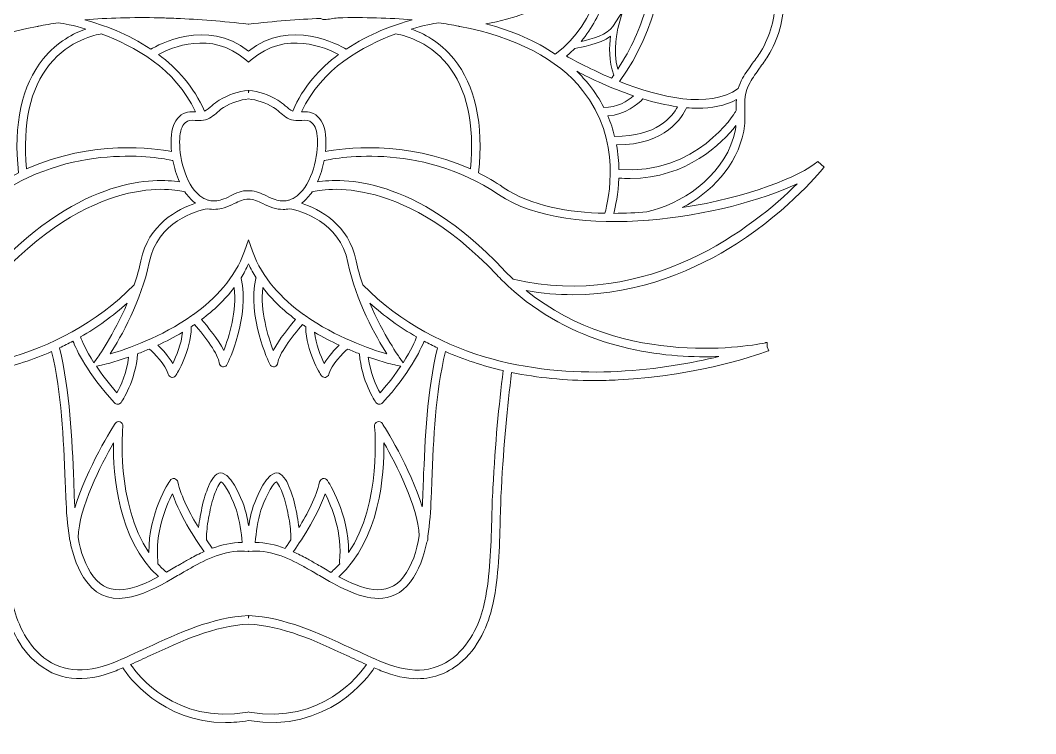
# Model space of a CAD drawing. Extents: x 467 to 2534, y -2987 to -13.
# Drawn here: x 1201 to 2534, y -2987 to -2051 of the extents above; entities that cross this region are included whole.
import ezdxf

# ---------------------------------------------------------------- set-up
doc = ezdxf.new("R2010")
doc.units = 0
doc.header["$MEASUREMENT"] = 0
doc.layers.add('Layer 1', color=7, linetype='Continuous')

# ---------------------------------------------------------------- blocks, each defined once
blk = doc.blocks.new('block 3')
at = {"layer": 'Layer 1', "lineweight": 0}
for points, knots in [([(2529.5, -1453.5), (2526.7, -1452.4), (2523.5, -1453.7), (2522.3, -1456.4), (2522, -1457.1), (2505.1, -1494), (2462.3, -1535.1), (2462, -1524.7), (2462.2, -1514.3), (2463.5, -1503.9), (2465.5, -1486.6), (2472.8, -1450.8), (2489.4, -1439.9), (2448.7, -1466.6), (2405, -1490.3), (2349.3, -1559.4), (2349.2, -1550.7), (2349.5, -1541.9), (2350.6, -1533.1), (2352.6, -1515.8), (2359.8, -1480.1), (2376.5, -1469.1), (2332.2, -1498.2), (2284.4, -1523.6), (2221.4, -1607.9), (2220.1, -1592.3), (2219.8, -1576.7), (2221.7, -1561), (2223.7, -1543.7), (2231, -1507.9), (2247.6, -1497), (2201.2, -1527.5), (2150.9, -1553.9), (2083.4, -1648.4), (2078.2, -1655.7), (2073.4, -1663.4), (2069.4, -1671.4), (2068.7, -1658.6), (2068.7, -1645.7), (2070.2, -1632.8), (2072.2, -1615.5), (2079.5, -1579.7), (2096.1, -1568.8), (2067.5, -1587.6), (2037.4, -1604.9), (2002.6, -1637.6), (2001.2, -1616.4), (1985.5, -1599.7), (1974.8, -1588.4), (1960.1, -1572.7), (1944.5, -1557.5), (1928.5, -1543.2), (1922.8, -1538.1), (1917, -1533.2), (1911.4, -1528.4), (1909.9, -1527.2), (1908.6, -1526), (1907.2, -1524.8), (1924.3, -1508.4), (1986.8, -1437.6), (2002.4, -1266.1), (2020.1, -1071.6), (1834.5, -783.2), (1826.6, -771), (1826.6, -771), (1826.2, -771.3), (1826.2, -771.3), (1826.1, -770.9), (1826, -770.5), (1825.8, -770), (1801.9, -674.9), (1777.2, -576.4), (1776.9, -476.3), (1776.9, -476.3), (1776.9, -467.7), (1776.9, -467.7), (1776.5, -328.9), (1776, -171.7), (1864, -53.8), (1864, -53.8), (1894.7, -12.8), (1894.7, -12.8), (1894.7, -12.8), (1855.9, -46.2), (1855.9, -46.2), (1855.3, -46.8), (1791.5, -102.3), (1728.7, -198.5), (1670.7, -287.4), (1601.5, -430.1), (1601.6, -606), (1601.6, -606), (1602.5, -629.4), (1602.5, -629.4), (1534.5, -529.7), (1505.8, -471.1), (1505.5, -470.5), (1505.5, -470.5), (1500.4, -460.2), (1500.4, -460.2), (1500.4, -460.2), (1495.4, -470.5), (1495.4, -470.5), (1495.1, -471.1), (1466.4, -529.7), (1398.4, -629.4), (1398.4, -629.4), (1399.4, -605.8), (1399.4, -605.8), (1399.4, -430.1), (1330.2, -287.4), (1272.2, -198.5), (1209.4, -102.3), (1145.6, -46.8), (1145, -46.2), (1145, -46.2), (1106.2, -12.8), (1106.2, -12.8), (1106.2, -12.8), (1136.9, -53.8), (1136.9, -53.8), (1224.9, -171.7), (1224.4, -328.9), (1224, -467.6), (1224, -467.6), (1224, -476.3), (1224, -476.3), (1223.7, -576.4), (1199, -674.9), (1175.1, -770), (1174.9, -770.5), (1174.8, -770.9), (1174.7, -771.3), (1174.7, -771.3), (1174.3, -771), (1174.3, -771), (1166.4, -783.2), (980.8, -1071.6), (998.5, -1266.1), (1014.1, -1437.6), (1076.6, -1508.4), (1093.7, -1524.8), (1092.3, -1526), (1091, -1527.2), (1089.6, -1528.4), (1083.9, -1533.2), (1078.1, -1538.1), (1072.4, -1543.2), (1056.3, -1557.5), (1040.7, -1572.7), (1026.1, -1588.4), (1015.4, -1599.7), (999.7, -1616.4), (998.3, -1637.6), (963.5, -1604.9), (933.4, -1587.6), (904.8, -1568.8), (921.4, -1579.7), (928.7, -1615.5), (930.7, -1632.8), (932.2, -1645.7), (932.2, -1658.6), (931.5, -1671.4), (927.5, -1663.4), (922.7, -1655.7), (917.5, -1648.4), (850, -1553.9), (799.7, -1527.5), (753.3, -1497), (769.9, -1507.9), (777.2, -1543.7), (779.2, -1561), (781.1, -1576.7), (780.8, -1592.3), (779.5, -1607.9), (716.5, -1523.6), (668.7, -1498.2), (624.4, -1469.1), (641.1, -1480.1), (648.3, -1515.8), (650.3, -1533.1), (651.4, -1541.9), (651.7, -1550.7), (651.6, -1559.4), (595.9, -1490.3), (552.2, -1466.6), (511.5, -1439.9), (528.1, -1450.8), (535.4, -1486.6), (537.4, -1503.9), (538.7, -1514.3), (538.9, -1524.7), (538.6, -1535.1), (495.8, -1493.9), (478.9, -1457.1), (478.6, -1456.4), (477.4, -1453.7), (474.2, -1452.4), (471.4, -1453.5), (468.6, -1454.6), (467.2, -1457.7), (468.2, -1460.5), (468.5, -1461.5), (487.8, -1515.5), (535.3, -1573.6), (539.2, -1578.3), (543.3, -1583.1), (547.5, -1587.9), (572.1, -1615.4), (603, -1642.9), (641.4, -1665.3), (645.9, -1667.9), (650.5, -1670.5), (655.3, -1673), (666.7, -1679.1), (678.9, -1684.6), (691.6, -1689.6), (696, -1691.3), (700.5, -1693), (705.1, -1694.6), (712.2, -1697.1), (719.5, -1699.4), (727.1, -1701.4), (742.3, -1705.7), (756.8, -1709.9), (770.7, -1714.1), (775.6, -1715.5), (780.5, -1717), (785.2, -1718.4), (791.6, -1720.4), (797.7, -1722.4), (803.8, -1724.3), (808.4, -1725.8), (812.8, -1727.2), (817.3, -1728.7), (824.7, -1731.2), (831.9, -1733.7), (838.9, -1736.1), (824.2, -1753.7), (812.6, -1777.1), (804.6, -1805.9), (796.2, -1836.1), (793.3, -1869.5), (796.2, -1905), (796.9, -1913.4), (798.4, -1921.5), (799.9, -1929.5), (801.8, -1940), (803.7, -1950), (803.7, -1960.2), (803.6, -1970.6), (802.2, -1981.3), (800.9, -1991.7), (799.5, -2001.9), (798.2, -2012.5), (798, -2023.2), (797.7, -2049.1), (805, -2075.5), (818.7, -2097.6), (822.2, -2103.1), (826, -2108.4), (829.7, -2113.5), (834.2, -2119.8), (838.5, -2125.7), (842.2, -2132), (849.6, -2144.9), (849.3, -2156.3), (849, -2169.5), (848.8, -2177.9), (848.6, -2186.6), (850.5, -2196.2), (859.1, -2241.9), (894, -2276.7), (931.3, -2296.4), (845.3, -2283), (775.7, -2255.4), (753.1, -2235.7), (753.1, -2235.7), (745, -2243.3), (745, -2243.3), (746.8, -2245.5), (788.3, -2297.7), (860, -2343.7), (911.2, -2376.6), (985.7, -2410.6), (1074.8, -2410.6), (1094.5, -2410.5), (1114.9, -2408.9), (1135.9, -2405.2), (1004, -2511.8), (828.9, -2475.3), (821.2, -2473.6), (821.2, -2473.6), (821.1, -2473.7), (821.1, -2473.7), (821.1, -2473.7), (819.9, -2473.4), (819.9, -2473.4), (819.9, -2473.4), (819.9, -2479.3), (819.9, -2479.3), (819.9, -2479.3), (817.5, -2484.1), (817.5, -2484.1), (817.5, -2484.1), (818, -2484.3), (818, -2484.3), (818, -2484.3), (818, -2484.3), (818, -2484.3), (821.5, -2485.6), (905.4, -2517), (1015.2, -2522.5), (1025.9, -2523), (1036.5, -2523.3), (1046.9, -2523.3), (1084.9, -2523.3), (1121, -2519.7), (1155.1, -2512.7), (1161, -2557.9), (1165.3, -2606.5), (1168.6, -2665), (1169.3, -2678.9), (1169.7, -2693.3), (1170.1, -2707.3), (1171.1, -2743), (1172.1, -2780), (1179.3, -2814.8), (1183.9, -2837.2), (1194.7, -2868.7), (1219.7, -2891.3), (1248.2, -2917.1), (1284.2, -2921.4), (1326.8, -2904), (1329.6, -2902.8), (1332.5, -2901.6), (1335.4, -2900.4), (1342, -2910.4), (1386, -2972.1), (1470.4, -2972.1), (1479.9, -2972.1), (1489.9, -2971.3), (1500.4, -2969.6), (1604.4, -2986.7), (1658.2, -2911.5), (1665.5, -2900.4), (1668.4, -2901.6), (1671.3, -2902.8), (1674.1, -2904), (1691.2, -2911), (1707.3, -2914.5), (1722.2, -2914.5), (1744.4, -2914.5), (1764.2, -2906.7), (1781.2, -2891.3), (1806.2, -2868.7), (1817, -2837.2), (1821.6, -2814.8), (1828.8, -2780), (1829.8, -2743), (1830.8, -2707.3), (1831.2, -2693.3), (1831.6, -2678.9), (1832.3, -2665), (1835.6, -2606.5), (1839.9, -2557.9), (1845.8, -2512.7), (1879.9, -2519.7), (1916, -2523.3), (1954, -2523.3), (1964.4, -2523.3), (1975, -2523), (1985.7, -2522.5), (2095.5, -2517), (2179.4, -2485.6), (2182.9, -2484.3), (2182.9, -2484.3), (2182.9, -2484.3), (2182.9, -2484.3), (2182.9, -2484.3), (2183.4, -2484.1), (2183.4, -2484.1), (2183.4, -2484.1), (2181, -2479), (2181, -2479), (2181, -2479), (2181, -2473.4), (2181, -2473.4), (2181, -2473.4), (2179.6, -2473.5), (2179.6, -2473.5), (2179.6, -2473.5), (2179.1, -2473.7), (2179.1, -2473.7), (2165, -2476.7), (1994.2, -2509.7), (1865, -2405.2), (1886, -2408.9), (1906.4, -2410.6), (1926.1, -2410.6), (2015.1, -2410.6), (2089.7, -2376.6), (2140.9, -2343.7), (2212.6, -2297.7), (2254.1, -2245.5), (2255.9, -2243.3), (2255.9, -2243.3), (2247.8, -2235.7), (2247.8, -2235.7), (2225.2, -2255.4), (2155.6, -2283), (2069.6, -2296.4), (2106.9, -2276.7), (2141.8, -2241.9), (2150.4, -2196.2), (2152.3, -2186.6), (2152.1, -2177.9), (2151.9, -2169.5), (2151.6, -2156.3), (2151.3, -2144.9), (2158.7, -2132), (2162.4, -2125.7), (2166.7, -2119.8), (2171.2, -2113.5), (2174.9, -2108.4), (2178.7, -2103.1), (2182.2, -2097.6), (2195.9, -2075.5), (2203.2, -2049.1), (2202.9, -2023.2), (2202.7, -2012.5), (2201.4, -2001.9), (2200, -1991.7), (2198.7, -1981.3), (2197.3, -1970.6), (2197.2, -1960.2), (2197.2, -1950), (2199.1, -1940), (2201, -1929.5), (2202.5, -1921.5), (2204, -1913.4), (2204.7, -1905), (2207.6, -1869.5), (2204.7, -1836.1), (2196.3, -1805.9), (2188.3, -1777.1), (2176.7, -1753.7), (2162, -1736.1), (2194.6, -1724.7), (2231.5, -1713.2), (2273.9, -1701.4), (2465.8, -1648.1), (2532.1, -1462.4), (2532.7, -1460.5), (2533.7, -1457.7), (2532.3, -1454.6), (2529.5, -1453.5)], [0, 0, 0, 0, 1, 1, 1, 2, 2, 2, 3, 3, 3, 4, 4, 4, 5, 5, 5, 6, 6, 6, 7, 7, 7, 8, 8, 8, 9, 9, 9, 10, 10, 10, 11, 11, 11, 12, 12, 12, 13, 13, 13, 14, 14, 14, 15, 15, 15, 16, 16, 16, 17, 17, 17, 18, 18, 18, 19, 19, 19, 20, 20, 20, 21, 21, 21, 22, 22, 22, 23, 23, 23, 24, 24, 24, 25, 25, 25, 26, 26, 26, 27, 27, 27, 28, 28, 28, 29, 29, 29, 30, 30, 30, 31, 31, 31, 32, 32, 32, 33, 33, 33, 34, 34, 34, 35, 35, 35, 36, 36, 36, 37, 37, 37, 38, 38, 38, 39, 39, 39, 40, 40, 40, 41, 41, 41, 42, 42, 42, 43, 43, 43, 44, 44, 44, 45, 45, 45, 46, 46, 46, 47, 47, 47, 48, 48, 48, 49, 49, 49, 50, 50, 50, 51, 51, 51, 52, 52, 52, 53, 53, 53, 54, 54, 54, 55, 55, 55, 56, 56, 56, 57, 57, 57, 58, 58, 58, 59, 59, 59, 60, 60, 60, 61, 61, 61, 62, 62, 62, 63, 63, 63, 64, 64, 64, 65, 65, 65, 66, 66, 66, 67, 67, 67, 68, 68, 68, 69, 69, 69, 70, 70, 70, 71, 71, 71, 72, 72, 72, 73, 73, 73, 74, 74, 74, 75, 75, 75, 76, 76, 76, 77, 77, 77, 78, 78, 78, 79, 79, 79, 80, 80, 80, 81, 81, 81, 82, 82, 82, 83, 83, 83, 84, 84, 84, 85, 85, 85, 86, 86, 86, 87, 87, 87, 88, 88, 88, 89, 89, 89, 90, 90, 90, 91, 91, 91, 92, 92, 92, 93, 93, 93, 94, 94, 94, 95, 95, 95, 96, 96, 96, 97, 97, 97, 98, 98, 98, 99, 99, 99, 100, 100, 100, 101, 101, 101, 102, 102, 102, 103, 103, 103, 104, 104, 104, 105, 105, 105, 106, 106, 106, 107, 107, 107, 108, 108, 108, 109, 109, 109, 110, 110, 110, 111, 111, 111, 112, 112, 112, 113, 113, 113, 114, 114, 114, 115, 115, 115, 116, 116, 116, 117, 117, 117, 118, 118, 118, 119, 119, 119, 120, 120, 120, 121, 121, 121, 122, 122, 122, 123, 123, 123, 124, 124, 124, 125, 125, 125, 126, 126, 126, 127, 127, 127, 128, 128, 128, 129, 129, 129, 130, 130, 130, 131, 131, 131, 132, 132, 132, 133, 133, 133, 134, 134, 134, 135, 135, 135, 136, 136, 136, 137, 137, 137, 138, 138, 138, 139, 139, 139, 140, 140, 140, 141, 141, 141, 142, 142, 142, 143, 143, 143, 144, 144, 144, 145, 145, 145, 146, 146, 146, 147, 147, 147, 148, 148, 148, 149, 149, 149, 150, 150, 150, 151, 151, 151, 152, 152, 152, 152]), ([(2185.6, -1809), (2193.6, -1837.9), (2196.3, -1869.9), (2193.6, -1904.1), (2192.9, -1911.9), (2191.5, -1919.8), (2190, -1927.4), (2188.1, -1938), (2186, -1949), (2186, -1960.2), (2186.1, -1971.4), (2187.5, -1982.4), (2188.9, -1993.1), (2190.2, -2003), (2191.6, -2013.3), (2191.7, -2023.3), (2192, -2047.1), (2185.2, -2071.4), (2172.7, -2091.7), (2169.4, -2096.9), (2165.7, -2102), (2162.1, -2107), (2157.6, -2113.2), (2153, -2119.6), (2149, -2126.5), (2146.4, -2131.1), (2144.5, -2135.6), (2143.3, -2140), (2104.9, -2167.6), (2039.6, -2151.5), (1987.6, -2130.8), (2088.2, -1988.8), (2031.9, -1831.7), (2018.7, -1799.6), (2053.1, -1779.6), (2095.3, -1760), (2150.6, -1740.1), (2165.7, -1756.8), (2177.4, -1779.9), (2185.6, -1809)], [0, 0, 0, 0, 1, 1, 1, 2, 2, 2, 3, 3, 3, 4, 4, 4, 5, 5, 5, 6, 6, 6, 7, 7, 7, 8, 8, 8, 9, 9, 9, 10, 10, 10, 11, 11, 11, 12, 12, 12, 13, 13, 13, 13]), ([(1903.1, -2095), (1903.1, -2095), (1903.1, -2095), (1903.1, -2095), (1878, -2078), (1847.6, -2064.7), (1811.8, -2055.1), (1811.8, -2055), (1811.8, -2055), (1811.8, -2055), (1889.7, -2042.6), (1929.4, -2002.8), (1949.3, -1969.4), (1958.1, -1954.7), (1963.8, -1940.2), (1967.6, -1927.5), (1970.9, -1983), (1960.7, -2051.7), (1903.1, -2095)], [0, 0, 0, 0, 1, 1, 1, 2, 2, 2, 3, 3, 3, 4, 4, 4, 5, 5, 5, 6, 6, 6, 6]), ([(1985.2, -2114.6), (1977.9, -2090.1), (1985.2, -2061.8), (1985.2, -2061.5), (1985.2, -2061.5), (1991.2, -2038.8), (1991.2, -2038.8), (1991.2, -2038.8), (1978.5, -2058.5), (1978.5, -2058.5), (1971.7, -2069), (1951.6, -2075.3), (1936.9, -2078.4), (1951.6, -2060.9), (1961.6, -2041.4), (1968.2, -2021.1), (1975.1, -2015.9), (1991.9, -2002.4), (2001, -1988.3), (2003.3, -2000.8), (2008.9, -2019.1), (2022.6, -2033.6), (2014.7, -2060.4), (2002.8, -2087.7), (1985.2, -2114.6)], [0, 0, 0, 0, 1, 1, 1, 2, 2, 2, 3, 3, 3, 4, 4, 4, 5, 5, 5, 6, 6, 6, 7, 7, 7, 8, 8, 8, 8]), ([(1599.2, -2049.7), (1599.4, -2049.7), (1599.7, -2049.7), (1599.9, -2049.7), (1605.9, -2049), (1611.7, -2048.2), (1617.5, -2047.3), (1617.5, -2047.3), (1617.7, -2047.3), (1617.7, -2047.3), (1617.7, -2047.3), (1617.7, -2047.3), (1617.7, -2047.3), (1652.8, -2046.5), (1685.4, -2047.4), (1715.4, -2050), (1691.3, -2056.6), (1658.9, -2068.3), (1628.6, -2088.4), (1619.6, -2083), (1555.4, -2047.2), (1500.4, -2090.9), (1445.5, -2047.2), (1381.3, -2083), (1372.3, -2088.4), (1342, -2068.3), (1309.6, -2056.6), (1285.5, -2050), (1315.6, -2047.4), (1348.2, -2046.5), (1383.3, -2047.3), (1383.3, -2047.3), (1383.4, -2047.3), (1383.4, -2047.3), (1386.4, -2047.4), (1389.4, -2047.5), (1392.4, -2047.6), (1396.8, -2047.8), (1401.2, -2047.9), (1405.6, -2048.1), (1435.3, -2049.4), (1466.8, -2051.8), (1499.9, -2055.5), (1499.9, -2055.5), (1500.4, -2055.5), (1500.4, -2055.5), (1500.4, -2055.5), (1501, -2055.5), (1501, -2055.5), (1534.1, -2051.8), (1565.6, -2049.4), (1595.3, -2048.1), (1596.3, -2049.1), (1597.7, -2049.7), (1599.2, -2049.7)], [0, 0, 0, 0, 1, 1, 1, 2, 2, 2, 3, 3, 3, 4, 4, 4, 5, 5, 5, 6, 6, 6, 7, 7, 7, 8, 8, 8, 9, 9, 9, 10, 10, 10, 11, 11, 11, 12, 12, 12, 13, 13, 13, 14, 14, 14, 15, 15, 15, 16, 16, 16, 17, 17, 17, 18, 18, 18, 18]), ([(1032.7, -2303.8), (1027.9, -2286.6), (1009.8, -2207.6), (1061.9, -2142.5), (1095.1, -2101), (1149.1, -2073), (1223.1, -2058.5), (1223.5, -2058.5), (1223.9, -2058.6), (1224.3, -2058.6), (1224.3, -2058.6), (1224.3, -2058.3), (1224.3, -2058.3), (1232.9, -2056.6), (1241.9, -2055.1), (1251.1, -2053.8), (1251.1, -2053.8), (1251.1, -2053.9), (1251.1, -2053.9), (1257.4, -2054.9), (1270.5, -2057.2), (1287.1, -2062), (1271.4, -2067.4), (1249.4, -2078.5), (1230.9, -2101.3), (1202.6, -2136.1), (1191.7, -2186.4), (1198.5, -2250.7), (1187.7, -2256.2), (1176.8, -2262.5), (1166.1, -2269.8), (1129.6, -2294.5), (1079.6, -2302.8), (1032.7, -2303.8)], [0, 0, 0, 0, 1, 1, 1, 2, 2, 2, 3, 3, 3, 4, 4, 4, 5, 5, 5, 6, 6, 6, 7, 7, 7, 8, 8, 8, 9, 9, 9, 10, 10, 10, 11, 11, 11, 11]), ([(1558.4, -2169.8), (1555.1, -2168.3), (1551.9, -2165.5), (1548.5, -2162.6), (1545.5, -2160), (1542.4, -2157.3), (1538.9, -2155.3), (1526.5, -2148.2), (1513.7, -2143.9), (1500.9, -2142.5), (1500.9, -2142.5), (1500.6, -2145.6), (1500.6, -2145.6), (1500.6, -2145.6), (1500.3, -2142.4), (1500.3, -2142.4), (1500.3, -2142.4), (1500.2, -2144.3), (1500.2, -2144.3), (1500.2, -2144.3), (1500, -2142.5), (1500, -2142.5), (1487.2, -2143.9), (1474.4, -2148.2), (1462, -2155.3), (1458.5, -2157.3), (1455.4, -2160), (1452.4, -2162.6), (1449, -2165.5), (1445.8, -2168.3), (1442.5, -2169.8), (1428.8, -2137.8), (1406.7, -2113.6), (1382.3, -2095.5), (1398.7, -2086.5), (1451.5, -2063.1), (1496.8, -2102.4), (1496.8, -2102.4), (1500.4, -2105.6), (1500.4, -2105.6), (1500.4, -2105.6), (1504.1, -2102.4), (1504.1, -2102.4), (1549.4, -2063.1), (1602.2, -2086.6), (1618.6, -2095.5), (1594.2, -2113.6), (1572.1, -2137.8), (1558.4, -2169.8)], [0, 0, 0, 0, 1, 1, 1, 2, 2, 2, 3, 3, 3, 4, 4, 4, 5, 5, 5, 6, 6, 6, 7, 7, 7, 8, 8, 8, 9, 9, 9, 10, 10, 10, 11, 11, 11, 12, 12, 12, 13, 13, 13, 14, 14, 14, 15, 15, 15, 16, 16, 16, 16]), ([(1770, -2101.3), (1751.5, -2078.5), (1729.5, -2067.4), (1713.8, -2062), (1730.4, -2057.2), (1743.5, -2054.9), (1749.8, -2053.9), (1749.8, -2053.9), (1749.8, -2053.8), (1749.8, -2053.8), (1759, -2055.1), (1768, -2056.6), (1776.6, -2058.3), (1776.6, -2058.3), (1776.6, -2058.6), (1776.6, -2058.6), (1777, -2058.6), (1777.4, -2058.5), (1777.8, -2058.5), (1777.8, -2058.5), (1777.8, -2058.5), (1777.8, -2058.5), (1851.8, -2073), (1905.7, -2101), (1939, -2142.5), (1991.1, -2207.6), (1973, -2286.6), (1968.2, -2303.8), (1921.3, -2302.8), (1871.3, -2294.5), (1834.8, -2269.8), (1824.1, -2262.5), (1813.2, -2256.2), (1802.4, -2250.7), (1809.2, -2186.4), (1798.3, -2136.1), (1770, -2101.3)], [0, 0, 0, 0, 1, 1, 1, 2, 2, 2, 3, 3, 3, 4, 4, 4, 5, 5, 5, 6, 6, 6, 7, 7, 7, 8, 8, 8, 9, 9, 9, 10, 10, 10, 11, 11, 11, 12, 12, 12, 12]), ([(1399.5, -2222.8), (1378.7, -2218.8), (1295.4, -2206.5), (1209.2, -2245.6), (1203.6, -2186.4), (1213.7, -2140.3), (1239.4, -2108.6), (1265.4, -2076.4), (1299.9, -2069.6), (1307.2, -2068.5), (1350.1, -2083.9), (1404.6, -2113.9), (1430.7, -2170.7), (1430.7, -2170.7), (1430.7, -2170.7), (1430.7, -2170.7), (1424.5, -2170.3), (1416.9, -2169.9), (1409.4, -2177.1), (1403, -2183.3), (1399.6, -2192.6), (1398.9, -2205.5), (1398.6, -2210.5), (1398.8, -2216.5), (1399.5, -2222.8)], [0, 0, 0, 0, 1, 1, 1, 2, 2, 2, 3, 3, 3, 4, 4, 4, 5, 5, 5, 6, 6, 6, 7, 7, 7, 8, 8, 8, 8]), ([(1602, -2205.5), (1601.3, -2192.6), (1597.8, -2183.3), (1591.5, -2177.1), (1584, -2169.9), (1576.4, -2170.3), (1570.2, -2170.7), (1570.2, -2170.7), (1570.2, -2170.7), (1570.2, -2170.7), (1596.3, -2113.9), (1650.8, -2083.9), (1693.7, -2068.5), (1701, -2069.6), (1735.5, -2076.4), (1761.5, -2108.6), (1787.2, -2140.3), (1797.3, -2186.3), (1791.7, -2245.6), (1705.5, -2206.5), (1622.2, -2218.8), (1601.4, -2222.8), (1602.1, -2216.5), (1602.3, -2210.5), (1602, -2205.5)], [0, 0, 0, 0, 1, 1, 1, 2, 2, 2, 3, 3, 3, 4, 4, 4, 5, 5, 5, 6, 6, 6, 7, 7, 7, 8, 8, 8, 8]), ([(1917.9, -2097.5), (1921.7, -2094.2), (1925.3, -2090.9), (1928.7, -2087.4), (1937.3, -2086.2), (1961, -2081.9), (1975.7, -2071.5), (1974, -2084.1), (1972.9, -2104.4), (1979.9, -2122.4), (1979, -2123.7), (1978, -2125.1), (1977, -2126.5), (1951, -2115.5), (1929.4, -2104), (1917.9, -2097.5)], [0, 0, 0, 0, 1, 1, 1, 2, 2, 2, 3, 3, 3, 4, 4, 4, 5, 5, 5, 5]), ([(1966.7, -2164.8), (1961.7, -2155), (1955.4, -2145.2), (1947.8, -2135.6), (1942.7, -2129.3), (1937.2, -2123.2), (1931.2, -2117.5), (1950.1, -2127.3), (1976.8, -2139.9), (2005.9, -2149.7), (1998.1, -2156.4), (1984, -2165.6), (1966.7, -2164.8)], [0, 0, 0, 0, 1, 1, 1, 2, 2, 2, 3, 3, 3, 4, 4, 4, 4]), ([(1564.4, -2280.8), (1561, -2283.5), (1557.5, -2285.4), (1553.8, -2286.4), (1553.2, -2286.6), (1552.6, -2286.8), (1551.9, -2286.9), (1546.9, -2288), (1541.5, -2287.7), (1535.6, -2285.9), (1531.9, -2284.8), (1528.2, -2283), (1524.2, -2281), (1517.3, -2277.7), (1510.2, -2274.2), (1502.1, -2274.2), (1501.6, -2274.2), (1501, -2274.2), (1500.4, -2274.2), (1491.6, -2273.7), (1484, -2277.4), (1476.7, -2281), (1472.7, -2283), (1469, -2284.8), (1465.3, -2285.9), (1459.4, -2287.7), (1454, -2288), (1449, -2286.9), (1448.3, -2286.8), (1447.7, -2286.6), (1447.1, -2286.4), (1443.4, -2285.4), (1439.9, -2283.5), (1436.5, -2280.8), (1416.5, -2265), (1408.9, -2226.9), (1410.1, -2206.1), (1410.6, -2196.1), (1412.9, -2189.3), (1417.2, -2185.2), (1421.3, -2181.2), (1424.7, -2181.5), (1430.3, -2181.9), (1433.6, -2182.1), (1437.3, -2182.4), (1441.4, -2181.7), (1448.9, -2180.5), (1454.6, -2175.5), (1459.7, -2171), (1462.4, -2168.7), (1465, -2166.4), (1467.5, -2165), (1478.3, -2158.8), (1489.4, -2155), (1500.4, -2153.7), (1511.5, -2155), (1522.6, -2158.8), (1533.4, -2165), (1535.9, -2166.4), (1538.5, -2168.7), (1541.2, -2171), (1546.3, -2175.4), (1552, -2180.5), (1559.5, -2181.7), (1563.6, -2182.4), (1567.3, -2182.1), (1570.6, -2181.9), (1576.2, -2181.5), (1579.6, -2181.2), (1583.7, -2185.1), (1588, -2189.3), (1590.3, -2196.1), (1590.8, -2206.1), (1592, -2226.9), (1584.4, -2265), (1564.4, -2280.8)], [0, 0, 0, 0, 1, 1, 1, 2, 2, 2, 3, 3, 3, 4, 4, 4, 5, 5, 5, 6, 6, 6, 7, 7, 7, 8, 8, 8, 9, 9, 9, 10, 10, 10, 11, 11, 11, 12, 12, 12, 13, 13, 13, 14, 14, 14, 15, 15, 15, 16, 16, 16, 17, 17, 17, 18, 18, 18, 19, 19, 19, 20, 20, 20, 21, 21, 21, 22, 22, 22, 23, 23, 23, 24, 24, 24, 25, 25, 25, 25]), ([(1981, -2202.9), (1978.8, -2194), (1975.9, -2185), (1972, -2176), (1994.8, -2174.7), (2011.6, -2160.3), (2018.2, -2153.7), (2033.1, -2158.2), (2048.4, -2161.9), (2063.4, -2164), (2057, -2176.3), (2036.6, -2203.6), (1981, -2202.9)], [0, 0, 0, 0, 1, 1, 1, 2, 2, 2, 3, 3, 3, 4, 4, 4, 4]), ([(2140.7, -2169.1), (2140.7, -2169.1), (2140.1, -2169.9), (2140.1, -2169.9), (2140.1, -2169.9), (2139.6, -2170.6), (2139.6, -2170.6), (2139.1, -2171.5), (2088.5, -2254.9), (1986.6, -2246.3), (1986.4, -2236.2), (1985.5, -2225.4), (1983.4, -2214.1), (2048.6, -2214), (2069.8, -2177.6), (2075.2, -2165.3), (2080.1, -2165.7), (2084.9, -2165.9), (2089.7, -2165.9), (2108.3, -2165.9), (2125.8, -2162.6), (2140.8, -2154.7), (2140.5, -2159.6), (2140.6, -2164.4), (2140.7, -2169.1)], [0, 0, 0, 0, 1, 1, 1, 2, 2, 2, 3, 3, 3, 4, 4, 4, 5, 5, 5, 6, 6, 6, 7, 7, 7, 8, 8, 8, 8]), ([(2031.6, -2299.6), (2031.6, -2299.6), (2023.4, -2301.9), (2023.4, -2301.9), (2009.7, -2303.1), (1995, -2303.8), (1979.8, -2303.9), (1982.2, -2295), (1985.8, -2278.4), (1986.5, -2257.5), (1991.6, -2257.9), (1996.5, -2258.1), (2001.3, -2258.1), (2075.9, -2258.1), (2122, -2211.7), (2140.2, -2188.8), (2140, -2190.6), (2139.8, -2192.4), (2139.5, -2194.2), (2129, -2249.4), (2076.2, -2287.5), (2031.6, -2299.6)], [0, 0, 0, 0, 1, 1, 1, 2, 2, 2, 3, 3, 3, 4, 4, 4, 5, 5, 5, 6, 6, 6, 7, 7, 7, 7]), ([(866.3, -2334.5), (828.9, -2310.5), (799.4, -2284.3), (780.1, -2265.1), (825.8, -2286.7), (900, -2306.5), (974.7, -2312.8), (974.7, -2312.8), (975.6, -2313), (975.6, -2313), (975.6, -2313), (975.6, -2312.8), (975.6, -2312.8), (1049.8, -2318.9), (1124.5, -2311.5), (1172.4, -2279), (1277.1, -2207.9), (1393.1, -2232.7), (1401.3, -2234.6), (1403.1, -2244), (1405.9, -2253.7), (1409.9, -2262.7), (1409.9, -2262.7), (1409.9, -2262.7), (1409.9, -2262.7), (1378.5, -2257.4), (1282.3, -2254.3), (1166.5, -2376.9), (1161.8, -2381.9), (1157.4, -2386.2), (1153.1, -2390.2), (1032.3, -2418.5), (930.5, -2375.6), (866.3, -2334.5)], [0, 0, 0, 0, 1, 1, 1, 2, 2, 2, 3, 3, 3, 4, 4, 4, 5, 5, 5, 6, 6, 6, 7, 7, 7, 8, 8, 8, 9, 9, 9, 10, 10, 10, 11, 11, 11, 11]), ([(1847.8, -2390.2), (1843.5, -2386.2), (1839.1, -2381.9), (1834.4, -2376.9), (1718.6, -2254.3), (1622.5, -2257.4), (1591, -2262.7), (1595, -2253.7), (1597.8, -2244), (1599.7, -2234.6), (1599.7, -2234.6), (1599.7, -2234.6), (1599.7, -2234.6), (1608, -2232.7), (1723.8, -2208), (1828.5, -2279), (1876.4, -2311.5), (1951.1, -2318.9), (2025.3, -2312.8), (2025.3, -2312.8), (2025.3, -2313), (2025.3, -2313), (2025.3, -2313), (2026.2, -2312.8), (2026.2, -2312.8), (2100.8, -2306.5), (2174.8, -2286.7), (2220.5, -2265.2), (2164.8, -2320.4), (2025.9, -2431.9), (1847.8, -2390.2)], [0, 0, 0, 0, 1, 1, 1, 2, 2, 2, 3, 3, 3, 4, 4, 4, 5, 5, 5, 6, 6, 6, 7, 7, 7, 8, 8, 8, 9, 9, 9, 10, 10, 10, 10]), ([(1015.7, -2511.3), (964, -2508.7), (917.5, -2500.1), (883.1, -2491.7), (889.1, -2492), (895.3, -2492.1), (901.9, -2492.1), (973.1, -2492.1), (1076.8, -2476.3), (1159.6, -2399.5), (1164.4, -2395), (1169.3, -2390.2), (1174.7, -2384.5), (1305.5, -2246.1), (1411.6, -2274.1), (1417, -2275.7), (1420.6, -2281.1), (1424.8, -2285.8), (1429.5, -2289.6), (1430, -2290), (1430.5, -2290.3), (1430.9, -2290.6), (1407.6, -2298.3), (1368.7, -2318.2), (1359.1, -2366.3), (1356.9, -2376.9), (1354, -2387.4), (1350.5, -2397.6), (1350.5, -2397.6), (1350.5, -2397.6), (1350.5, -2397.6), (1248.9, -2500.4), (1112.5, -2516.2), (1015.7, -2511.3)], [0, 0, 0, 0, 1, 1, 1, 2, 2, 2, 3, 3, 3, 4, 4, 4, 5, 5, 5, 6, 6, 6, 7, 7, 7, 8, 8, 8, 9, 9, 9, 10, 10, 10, 11, 11, 11, 11]), ([(2099, -2492.1), (2105.6, -2492.1), (2111.9, -2492), (2117.8, -2491.7), (2083.4, -2500.1), (2036.9, -2508.7), (1985.2, -2511.3), (1888.5, -2516.2), (1752, -2500.4), (1650.4, -2397.6), (1650.4, -2397.6), (1650.4, -2397.6), (1650.4, -2397.6), (1646.9, -2387.4), (1644, -2376.9), (1641.8, -2366.3), (1632.2, -2318.2), (1593.3, -2298.3), (1570, -2290.6), (1570.4, -2290.3), (1570.9, -2290), (1571.3, -2289.6), (1576.1, -2285.8), (1580.3, -2281.1), (1583.9, -2275.7), (1583.9, -2275.7), (1583.9, -2275.7), (1583.9, -2275.7), (1589.5, -2274.1), (1695.5, -2246.2), (1826.3, -2384.5), (1831.6, -2390.2), (1836.5, -2395), (1841.3, -2399.4), (1924.1, -2476.3), (2027.8, -2492.1), (2099, -2492.1)], [0, 0, 0, 0, 1, 1, 1, 2, 2, 2, 3, 3, 3, 4, 4, 4, 5, 5, 5, 6, 6, 6, 7, 7, 7, 8, 8, 8, 9, 9, 9, 10, 10, 10, 11, 11, 11, 12, 12, 12, 12]), ([(1682, -2488.4), (1659.8, -2481.8), (1614.8, -2466.3), (1574.8, -2438.1), (1574.8, -2438.1), (1574.8, -2438.1), (1574.8, -2438.1), (1574.7, -2438), (1574.7, -2438), (1574.6, -2437.9), (1574.5, -2437.8), (1574.4, -2437.7), (1574.3, -2437.6), (1573.9, -2437.2), (1573.4, -2437), (1572.9, -2436.7), (1572.9, -2436.7), (1572.8, -2436.7), (1572.8, -2436.7), (1572.8, -2436.7), (1572.8, -2436.7), (1572.8, -2436.7), (1544, -2416), (1518.2, -2388.8), (1505.7, -2353.6), (1505.7, -2353.6), (1500.4, -2338.7), (1500.4, -2338.7), (1500.4, -2338.7), (1495.2, -2353.6), (1495.2, -2353.6), (1482.7, -2388.8), (1456.9, -2416), (1428.1, -2436.7), (1428.1, -2436.7), (1428.1, -2436.7), (1428.1, -2436.7), (1428.1, -2436.7), (1428, -2436.7), (1428, -2436.7), (1427.5, -2437), (1427, -2437.2), (1426.6, -2437.6), (1426.5, -2437.7), (1426.4, -2437.8), (1426.3, -2437.9), (1426.2, -2438), (1426.2, -2438), (1426.1, -2438.1), (1426.1, -2438.1), (1426.1, -2438.1), (1426.1, -2438.1), (1386.1, -2466.3), (1341.1, -2481.8), (1318.9, -2488.4), (1332.7, -2466.4), (1360, -2418.6), (1370, -2368.5), (1380.9, -2314.3), (1432.7, -2300.6), (1446.8, -2297.8), (1453.6, -2299.2), (1460.9, -2298.9), (1468.4, -2296.7), (1473.1, -2295.3), (1477.4, -2293.1), (1481.6, -2291.1), (1488.1, -2287.9), (1494.3, -2284.8), (1500.4, -2285.4), (1500.4, -2285.4), (1500.4, -2285.1), (1500.4, -2285.1), (1500.4, -2285.1), (1500.5, -2285.4), (1500.5, -2285.4), (1506.6, -2284.8), (1512.8, -2287.9), (1519.3, -2291.1), (1523.5, -2293.1), (1527.8, -2295.3), (1532.5, -2296.7), (1537, -2298), (1541.5, -2298.7), (1545.8, -2298.7), (1548.6, -2298.7), (1551.4, -2298.4), (1554.1, -2297.8), (1568.2, -2300.6), (1620, -2314.3), (1630.9, -2368.5), (1640.9, -2418.6), (1668.2, -2466.4), (1682, -2488.4)], [0, 0, 0, 0, 1, 1, 1, 2, 2, 2, 3, 3, 3, 4, 4, 4, 5, 5, 5, 6, 6, 6, 7, 7, 7, 8, 8, 8, 9, 9, 9, 10, 10, 10, 11, 11, 11, 12, 12, 12, 13, 13, 13, 14, 14, 14, 15, 15, 15, 16, 16, 16, 17, 17, 17, 18, 18, 18, 19, 19, 19, 20, 20, 20, 21, 21, 21, 22, 22, 22, 23, 23, 23, 24, 24, 24, 25, 25, 25, 26, 26, 26, 27, 27, 27, 28, 28, 28, 29, 29, 29, 30, 30, 30, 31, 31, 31, 31]), ([(1729.1, -2676.7), (1728.9, -2680.8), (1728.7, -2684.9), (1728.5, -2689), (1712.8, -2637.3), (1678, -2582.6), (1676.1, -2579.6), (1674.7, -2577.4), (1672, -2576.5), (1669.6, -2577.4), (1667.1, -2578.2), (1665.6, -2580.6), (1665.9, -2583.2), (1666, -2584.4), (1675.7, -2684.4), (1631.7, -2749), (1632.5, -2697.7), (1605.1, -2656.2), (1603.9, -2654.4), (1602.6, -2652.5), (1600.4, -2651.6), (1598.2, -2652), (1596, -2652.4), (1594.3, -2654.1), (1593.8, -2656.3), (1589.6, -2675.6), (1577.3, -2698.7), (1566.5, -2716.3), (1566, -2711.7), (1565.3, -2706.9), (1564.4, -2701.8), (1562.5, -2691.3), (1560.4, -2681.1), (1556.9, -2671.2), (1554.2, -2663.6), (1550.8, -2654.1), (1544.7, -2647.8), (1542, -2645.1), (1538.5, -2644), (1534.9, -2644.9), (1520, -2648.6), (1506.2, -2689.8), (1506.1, -2690.2), (1503.7, -2698.1), (1502, -2706.2), (1500.7, -2714.1), (1499.4, -2706.2), (1497.7, -2698.1), (1495.3, -2690.2), (1495.2, -2689.8), (1481.4, -2648.6), (1466.5, -2644.9), (1462.9, -2644), (1459.5, -2645.1), (1456.7, -2647.8), (1450.6, -2654.1), (1447.2, -2663.6), (1444.5, -2671.2), (1441, -2681.1), (1439, -2691.3), (1437, -2701.8), (1436.1, -2706.9), (1435.4, -2711.7), (1434.9, -2716.3), (1424.1, -2698.7), (1411.9, -2675.6), (1407.6, -2656.3), (1407.2, -2654.1), (1405.4, -2652.4), (1403.2, -2652), (1401, -2651.6), (1398.8, -2652.5), (1397.5, -2654.4), (1396.3, -2656.2), (1368.9, -2697.7), (1369.7, -2749), (1325.7, -2684.4), (1335.4, -2584.4), (1335.6, -2583.2), (1335.8, -2580.6), (1334.3, -2578.2), (1331.8, -2577.4), (1329.4, -2576.5), (1326.7, -2577.4), (1325.3, -2579.6), (1323.4, -2582.6), (1287.9, -2638.4), (1272.5, -2690.5), (1272.3, -2685.9), (1272, -2681.3), (1271.8, -2676.7), (1271.6, -2669.8), (1271.3, -2662.8), (1271, -2655.9), (1268.7, -2598.2), (1266.3, -2538.6), (1252.4, -2480.5), (1258.3, -2477.7), (1264.2, -2474.7), (1270, -2471.6), (1274.5, -2483.1), (1288.8, -2513.6), (1324.5, -2552.5), (1325.6, -2553.7), (1327.1, -2554.3), (1328.7, -2554.3), (1328.8, -2554.3), (1328.9, -2554.3), (1329.1, -2554.3), (1330.8, -2554.2), (1332.3, -2553.3), (1333.3, -2551.9), (1334.1, -2550.8), (1352.4, -2523.5), (1354.8, -2488.3), (1354.8, -2488.3), (1354.8, -2488.3), (1354.8, -2488.3), (1359.8, -2486.4), (1365, -2484.2), (1370.5, -2481.9), (1376.2, -2487.1), (1391.6, -2502), (1395, -2515), (1395.6, -2517.1), (1397.4, -2518.7), (1399.6, -2519.1), (1399.8, -2519.1), (1400.1, -2519.1), (1400.4, -2519.1), (1402.3, -2519.1), (1404.1, -2518.2), (1405.2, -2516.5), (1406, -2515.2), (1425.3, -2483.6), (1425.3, -2453.8), (1425.3, -2453.4), (1425.2, -2453.1), (1425.2, -2452.7), (1425.2, -2452.7), (1425.2, -2452.7), (1425.2, -2452.7), (1426.7, -2451.7), (1428.2, -2450.7), (1429.7, -2449.7), (1429.7, -2449.7), (1429.7, -2449.7), (1429.7, -2449.7), (1443.2, -2465.5), (1461.5, -2490.1), (1461.9, -2499.8), (1462, -2502.4), (1463.9, -2504.6), (1466.4, -2505.1), (1466.7, -2505.2), (1467.1, -2505.2), (1467.5, -2505.2), (1469.6, -2505.2), (1471.6, -2504), (1472.5, -2502), (1473.8, -2499.4), (1502.5, -2438.6), (1490.9, -2389.4), (1490.8, -2389.1), (1490.7, -2388.8), (1490.6, -2388.5), (1490.6, -2388.5), (1490.6, -2388.5), (1490.6, -2388.5), (1494.2, -2382.7), (1497.5, -2376.6), (1500.4, -2370.3), (1503.4, -2376.6), (1506.7, -2382.7), (1510.3, -2388.5), (1510.3, -2388.5), (1510.3, -2388.5), (1510.3, -2388.5), (1510.2, -2388.8), (1510.1, -2389.1), (1510, -2389.4), (1498.4, -2438.6), (1527.1, -2499.4), (1528.4, -2502), (1529.3, -2504), (1531.3, -2505.2), (1533.4, -2505.2), (1533.8, -2505.2), (1534.2, -2505.2), (1534.5, -2505.1), (1537, -2504.6), (1538.9, -2502.4), (1539, -2499.8), (1539.4, -2490.1), (1557.7, -2465.5), (1571.2, -2449.7), (1571.2, -2449.7), (1571.2, -2449.7), (1571.2, -2449.7), (1572.7, -2450.7), (1574.2, -2451.7), (1575.7, -2452.7), (1575.7, -2452.7), (1575.7, -2452.7), (1575.7, -2452.7), (1575.7, -2453.1), (1575.6, -2453.4), (1575.6, -2453.8), (1575.6, -2483.6), (1594.9, -2515.2), (1595.7, -2516.5), (1596.8, -2518.2), (1598.6, -2519.1), (1600.5, -2519.1), (1600.8, -2519.1), (1601, -2519.1), (1601.3, -2519.1), (1603.5, -2518.7), (1605.3, -2517.1), (1605.9, -2515), (1609.3, -2502), (1624.7, -2487.1), (1630.4, -2481.9), (1635.9, -2484.2), (1641.1, -2486.4), (1646.1, -2488.3), (1646.1, -2488.3), (1646.1, -2488.3), (1646.1, -2488.3), (1648.5, -2523.5), (1666.8, -2550.8), (1667.6, -2551.9), (1668.6, -2553.3), (1670.1, -2554.2), (1671.8, -2554.3), (1672, -2554.3), (1672.1, -2554.3), (1672.2, -2554.3), (1673.8, -2554.3), (1675.3, -2553.7), (1676.4, -2552.5), (1712.1, -2513.6), (1726.4, -2483.1), (1730.9, -2471.6), (1736.7, -2474.7), (1742.6, -2477.7), (1748.5, -2480.5), (1734.6, -2538.6), (1732.2, -2598.2), (1729.9, -2655.8), (1729.6, -2662.8), (1729.3, -2669.8), (1729.1, -2676.7)], [0, 0, 0, 0, 1, 1, 1, 2, 2, 2, 3, 3, 3, 4, 4, 4, 5, 5, 5, 6, 6, 6, 7, 7, 7, 8, 8, 8, 9, 9, 9, 10, 10, 10, 11, 11, 11, 12, 12, 12, 13, 13, 13, 14, 14, 14, 15, 15, 15, 16, 16, 16, 17, 17, 17, 18, 18, 18, 19, 19, 19, 20, 20, 20, 21, 21, 21, 22, 22, 22, 23, 23, 23, 24, 24, 24, 25, 25, 25, 26, 26, 26, 27, 27, 27, 28, 28, 28, 29, 29, 29, 30, 30, 30, 31, 31, 31, 32, 32, 32, 33, 33, 33, 34, 34, 34, 35, 35, 35, 36, 36, 36, 37, 37, 37, 38, 38, 38, 39, 39, 39, 40, 40, 40, 41, 41, 41, 42, 42, 42, 43, 43, 43, 44, 44, 44, 45, 45, 45, 46, 46, 46, 47, 47, 47, 48, 48, 48, 49, 49, 49, 50, 50, 50, 51, 51, 51, 52, 52, 52, 53, 53, 53, 54, 54, 54, 55, 55, 55, 56, 56, 56, 57, 57, 57, 58, 58, 58, 59, 59, 59, 60, 60, 60, 61, 61, 61, 62, 62, 62, 63, 63, 63, 64, 64, 64, 65, 65, 65, 66, 66, 66, 67, 67, 67, 68, 68, 68, 69, 69, 69, 70, 70, 70, 71, 71, 71, 72, 72, 72, 73, 73, 73, 74, 74, 74, 75, 75, 75, 76, 76, 76, 77, 77, 77, 78, 78, 78, 79, 79, 79, 80, 80, 80, 81, 81, 81, 82, 82, 82, 83, 83, 83, 84, 84, 84, 84]), ([(1481.6, -2401.4), (1481.6, -2401.4), (1481.7, -2401.4), (1481.7, -2401.4), (1485.4, -2431.6), (1474.9, -2465.7), (1467.9, -2483.9), (1460.4, -2469.3), (1446.5, -2452.1), (1438.8, -2443.1), (1438.8, -2443.1), (1438.8, -2443.1), (1438.8, -2443.1), (1454.6, -2431.3), (1469.4, -2417.5), (1481.6, -2401.4)], [0, 0, 0, 0, 1, 1, 1, 2, 2, 2, 3, 3, 3, 4, 4, 4, 5, 5, 5, 5]), ([(1519.2, -2401.4), (1519.2, -2401.4), (1519.3, -2401.4), (1519.3, -2401.4), (1531.5, -2417.5), (1546.3, -2431.3), (1562.1, -2443.1), (1562.1, -2443.1), (1562.1, -2443.1), (1562.1, -2443.1), (1554.4, -2452.1), (1540.5, -2469.3), (1533, -2483.9), (1526, -2465.7), (1515.5, -2431.6), (1519.2, -2401.4)], [0, 0, 0, 0, 1, 1, 1, 2, 2, 2, 3, 3, 3, 4, 4, 4, 5, 5, 5, 5]), ([(1301.5, -2494.4), (1301.5, -2494.4), (1297.6, -2499.9), (1297.6, -2499.9), (1286.9, -2483.2), (1281.8, -2471.2), (1279.8, -2466.1), (1301.9, -2453.4), (1322.4, -2438.6), (1341.2, -2421.8), (1341.2, -2421.8), (1341.2, -2421.9), (1341.2, -2421.9), (1323.7, -2462.8), (1301.8, -2493.9), (1301.5, -2494.4)], [0, 0, 0, 0, 1, 1, 1, 2, 2, 2, 3, 3, 3, 4, 4, 4, 5, 5, 5, 5]), ([(1703.3, -2499.9), (1703.3, -2499.9), (1699.4, -2494.4), (1699.4, -2494.4), (1699.1, -2493.9), (1677.2, -2462.8), (1659.7, -2421.9), (1659.7, -2421.9), (1659.7, -2421.8), (1659.7, -2421.8), (1678.5, -2438.6), (1699, -2453.4), (1721.1, -2466.1), (1719.1, -2471.2), (1714, -2483.2), (1703.3, -2499.9)], [0, 0, 0, 0, 1, 1, 1, 2, 2, 2, 3, 3, 3, 4, 4, 4, 5, 5, 5, 5]), ([(1381.5, -2476.9), (1381.5, -2476.9), (1381.5, -2476.9), (1381.5, -2476.9), (1392, -2472.1), (1402.9, -2466.4), (1413.8, -2459.9), (1413.8, -2459.9), (1413.8, -2459.9), (1413.8, -2459.9), (1412.3, -2475.3), (1405.8, -2491), (1401, -2500.8), (1395.4, -2491.2), (1387.2, -2482.4), (1381.5, -2476.9)], [0, 0, 0, 0, 1, 1, 1, 2, 2, 2, 3, 3, 3, 4, 4, 4, 5, 5, 5, 5]), ([(1587.1, -2459.9), (1587.1, -2459.9), (1587.1, -2459.9), (1587.1, -2459.9), (1598, -2466.4), (1608.9, -2472.1), (1619.4, -2476.9), (1619.4, -2476.9), (1619.4, -2476.9), (1619.4, -2476.9), (1613.7, -2482.4), (1605.5, -2491.2), (1599.9, -2500.8), (1595.1, -2491), (1588.6, -2475.3), (1587.1, -2459.9)], [0, 0, 0, 0, 1, 1, 1, 2, 2, 2, 3, 3, 3, 4, 4, 4, 5, 5, 5, 5]), ([(1821.2, -2664.4), (1820.4, -2678.4), (1820, -2692.9), (1819.6, -2707), (1818.6, -2742.2), (1817.6, -2778.7), (1810.7, -2812.5), (1806.4, -2833.3), (1796.5, -2862.4), (1773.7, -2883), (1748.7, -2905.7), (1716.6, -2909.3), (1678.3, -2893.6), (1663.6, -2887.6), (1648.6, -2880.7), (1634.1, -2874), (1591.9, -2854.4), (1548.3, -2834.2), (1500.7, -2831.7), (1500.7, -2831.7), (1500.5, -2835.2), (1500.5, -2835.2), (1500.5, -2835.2), (1500.4, -2831.7), (1500.4, -2831.7), (1500.4, -2831.7), (1500.3, -2834.8), (1500.3, -2834.8), (1500.3, -2834.8), (1500.2, -2831.7), (1500.2, -2831.7), (1452.6, -2834.2), (1409, -2854.4), (1366.8, -2874), (1352.3, -2880.7), (1337.3, -2887.6), (1322.6, -2893.6), (1284.3, -2909.2), (1252.2, -2905.7), (1227.2, -2883), (1204.4, -2862.4), (1194.5, -2833.3), (1190.2, -2812.5), (1183.3, -2778.7), (1182.3, -2742.2), (1181.3, -2707), (1180.9, -2692.9), (1180.5, -2678.4), (1179.7, -2664.4), (1176.5, -2605.2), (1172.1, -2556.1), (1166, -2510.3), (1192.7, -2504.1), (1218.1, -2495.7), (1242, -2485.2), (1255.3, -2541.5), (1257.5, -2597.3), (1259.8, -2656.3), (1260.1, -2663.3), (1260.4, -2670.2), (1260.7, -2677.2), (1261.4, -2695), (1262.5, -2713), (1265.5, -2730.2), (1265.5, -2730.6), (1265.5, -2731), (1265.5, -2731.4), (1265.5, -2732.4), (1265.8, -2733.4), (1266.3, -2734.2), (1270.1, -2753.9), (1276.6, -2772.3), (1288, -2787.6), (1320.1, -2830.3), (1372.5, -2799.6), (1407.2, -2779.3), (1410.2, -2777.6), (1413, -2775.9), (1415.6, -2774.4), (1415.6, -2774.4), (1416.6, -2773.8), (1416.6, -2773.8), (1420.8, -2771.4), (1425.1, -2769), (1429.4, -2766.6), (1448.7, -2756.1), (1474.1, -2744.5), (1500.1, -2747.5), (1500.1, -2747.5), (1500.1, -2746.7), (1500.1, -2746.7), (1500.1, -2746.7), (1500.2, -2747.5), (1500.2, -2747.5), (1500.2, -2747.5), (1500.7, -2747.5), (1500.7, -2747.5), (1500.7, -2747.5), (1500.8, -2746.7), (1500.8, -2746.7), (1500.8, -2746.7), (1500.8, -2747.5), (1500.8, -2747.5), (1526.8, -2744.5), (1552.2, -2756.1), (1571.5, -2766.6), (1575.9, -2769), (1580.2, -2771.5), (1584.6, -2774), (1584.6, -2774), (1585.3, -2774.4), (1585.3, -2774.4), (1587.9, -2775.9), (1590.7, -2777.6), (1593.7, -2779.3), (1615.6, -2792.1), (1644.6, -2809.1), (1671.1, -2809.1), (1686.5, -2809.1), (1701.1, -2803.3), (1712.9, -2787.6), (1724.2, -2772.5), (1730.6, -2754.5), (1734.4, -2735.2), (1735.4, -2734.2), (1735.9, -2732.9), (1735.9, -2731.4), (1735.9, -2730.1), (1735.9, -2728.9), (1735.8, -2727.6), (1738.5, -2711.2), (1739.5, -2694.1), (1740.2, -2677.2), (1740.5, -2670.2), (1740.8, -2663.2), (1741.1, -2656.3), (1743.4, -2597.3), (1745.6, -2541.4), (1758.9, -2485.2), (1782.8, -2495.7), (1808.2, -2504.1), (1834.9, -2510.3), (1828.8, -2556.1), (1824.4, -2605.2), (1821.2, -2664.4)], [0, 0, 0, 0, 1, 1, 1, 2, 2, 2, 3, 3, 3, 4, 4, 4, 5, 5, 5, 6, 6, 6, 7, 7, 7, 8, 8, 8, 9, 9, 9, 10, 10, 10, 11, 11, 11, 12, 12, 12, 13, 13, 13, 14, 14, 14, 15, 15, 15, 16, 16, 16, 17, 17, 17, 18, 18, 18, 19, 19, 19, 20, 20, 20, 21, 21, 21, 22, 22, 22, 23, 23, 23, 24, 24, 24, 25, 25, 25, 26, 26, 26, 27, 27, 27, 28, 28, 28, 29, 29, 29, 30, 30, 30, 31, 31, 31, 32, 32, 32, 33, 33, 33, 34, 34, 34, 35, 35, 35, 36, 36, 36, 37, 37, 37, 38, 38, 38, 39, 39, 39, 40, 40, 40, 41, 41, 41, 42, 42, 42, 43, 43, 43, 44, 44, 44, 45, 45, 45, 46, 46, 46, 47, 47, 47, 48, 48, 48, 48]), ([(1307.3, -2503.1), (1309.2, -2502.7), (1323.2, -2499.5), (1343.1, -2492.5), (1340.8, -2513.1), (1332.6, -2530.5), (1327.7, -2539.4), (1316.4, -2526.6), (1307.6, -2514.8), (1300.7, -2504.5), (1300.7, -2504.5), (1307.3, -2503.1), (1307.3, -2503.1)], [0, 0, 0, 0, 1, 1, 1, 2, 2, 2, 3, 3, 3, 4, 4, 4, 4]), ([(1657.7, -2492.5), (1677.7, -2499.5), (1691.7, -2502.7), (1693.6, -2503.1), (1693.6, -2503.1), (1700.2, -2504.5), (1700.2, -2504.5), (1693.3, -2514.8), (1684.5, -2526.6), (1673.1, -2539.4), (1668.3, -2530.6), (1660.1, -2513.2), (1657.7, -2492.5)], [0, 0, 0, 0, 1, 1, 1, 2, 2, 2, 3, 3, 3, 4, 4, 4, 4]), ([(1382.4, -2780.6), (1352.5, -2796.7), (1318.3, -2809.3), (1297, -2780.9), (1286.2, -2766.5), (1280.2, -2748.6), (1276.7, -2729.4), (1278, -2689.8), (1306.7, -2633.9), (1323.3, -2604.9), (1322.6, -2645.9), (1328.4, -2732.1), (1382.4, -2780.6)], [0, 0, 0, 0, 1, 1, 1, 2, 2, 2, 3, 3, 3, 4, 4, 4, 4]), ([(1678.2, -2604.9), (1694.4, -2633.3), (1722.2, -2687.6), (1724.6, -2727), (1721.2, -2747.2), (1715.2, -2765.9), (1703.9, -2780.9), (1682.7, -2809.2), (1648.7, -2796.8), (1618.8, -2780.7), (1673, -2732.3), (1678.8, -2646), (1678.2, -2604.9)], [0, 0, 0, 0, 1, 1, 1, 2, 2, 2, 3, 3, 3, 4, 4, 4, 4]), ([(1452.9, -2743.4), (1451.8, -2741.9), (1449, -2737.9), (1445.2, -2732.4), (1445.3, -2731.9), (1445.4, -2731.4), (1445.4, -2730.9), (1445.3, -2722.7), (1446.1, -2713.9), (1448, -2703.8), (1449.9, -2693.8), (1451.8, -2684.1), (1455, -2675), (1457.3, -2668.6), (1460.1, -2660.6), (1464.4, -2656), (1470, -2658.8), (1481.4, -2682.6), (1484.6, -2693.4), (1488.9, -2707.6), (1490.9, -2722.6), (1492.2, -2735.8), (1478.4, -2735.7), (1465.1, -2738.9), (1452.9, -2743.4)], [0, 0, 0, 0, 1, 1, 1, 2, 2, 2, 3, 3, 3, 4, 4, 4, 5, 5, 5, 6, 6, 6, 7, 7, 7, 8, 8, 8, 8]), ([(1548.4, -2743.5), (1536.2, -2739), (1523, -2735.8), (1509.2, -2735.8), (1510.6, -2722.6), (1512.5, -2707.6), (1516.8, -2693.4), (1520.1, -2682.6), (1531.4, -2658.8), (1537, -2656), (1541.3, -2660.6), (1544.1, -2668.6), (1546.4, -2675), (1549.6, -2684.1), (1551.5, -2693.8), (1553.4, -2703.8), (1555.3, -2713.9), (1556.1, -2722.7), (1556, -2730.9), (1556, -2731.4), (1556.1, -2731.9), (1556.2, -2732.4), (1552.3, -2738.2), (1549.4, -2742.2), (1548.4, -2743.5)], [0, 0, 0, 0, 1, 1, 1, 2, 2, 2, 3, 3, 3, 4, 4, 4, 5, 5, 5, 6, 6, 6, 7, 7, 7, 8, 8, 8, 8]), ([(1392.7, -2774.8), (1388.6, -2771.3), (1384.8, -2767.6), (1381.2, -2763.7), (1381.5, -2762.8), (1381.7, -2761.9), (1381.6, -2760.9), (1377.4, -2723.3), (1391.7, -2688.9), (1400.5, -2671.8), (1411.3, -2703.2), (1434.9, -2737.5), (1442.2, -2747.7), (1435.8, -2750.6), (1429.6, -2753.7), (1424.1, -2756.8), (1419.7, -2759.2), (1415.3, -2761.7), (1411, -2764.1), (1411, -2764.1), (1410.1, -2764.7), (1410.1, -2764.7), (1407.4, -2766.2), (1404.5, -2767.9), (1401.6, -2769.6), (1398.7, -2771.3), (1395.7, -2773), (1392.7, -2774.8)], [0, 0, 0, 0, 1, 1, 1, 2, 2, 2, 3, 3, 3, 4, 4, 4, 5, 5, 5, 6, 6, 6, 7, 7, 7, 8, 8, 8, 9, 9, 9, 9]), ([(1601, -2671.8), (1609.7, -2688.9), (1624, -2723.3), (1619.8, -2760.9), (1619.7, -2761.9), (1619.9, -2762.8), (1620.2, -2763.7), (1616.6, -2767.7), (1612.7, -2771.4), (1608.5, -2775), (1605.4, -2773.2), (1602.3, -2771.4), (1599.3, -2769.6), (1596.4, -2767.9), (1593.5, -2766.2), (1590.8, -2764.7), (1590.8, -2764.7), (1590.1, -2764.3), (1590.1, -2764.3), (1585.7, -2761.8), (1581.3, -2759.2), (1576.9, -2756.8), (1571.4, -2753.8), (1565.4, -2750.7), (1559.1, -2747.9), (1566.2, -2737.9), (1590.1, -2703.4), (1601, -2671.8)], [0, 0, 0, 0, 1, 1, 1, 2, 2, 2, 3, 3, 3, 4, 4, 4, 5, 5, 5, 6, 6, 6, 7, 7, 7, 8, 8, 8, 9, 9, 9, 9]), ([(1501.4, -2958.4), (1501.4, -2958.4), (1500.4, -2958.2), (1500.4, -2958.2), (1500.4, -2958.2), (1499.5, -2958.4), (1499.5, -2958.4), (1404.1, -2974.5), (1355.2, -2910), (1345.7, -2895.9), (1354.4, -2892), (1363, -2888), (1371.5, -2884.1), (1412.6, -2865), (1455.2, -2845.3), (1500.4, -2842.9), (1545.7, -2845.3), (1588.3, -2865), (1629.4, -2884.1), (1637.9, -2888), (1646.5, -2892), (1655.2, -2895.9), (1645.7, -2910), (1596.8, -2974.5), (1501.4, -2958.4)], [0, 0, 0, 0, 1, 1, 1, 2, 2, 2, 3, 3, 3, 4, 4, 4, 5, 5, 5, 6, 6, 6, 7, 7, 7, 8, 8, 8, 8])]:
    blk.add_open_spline(points, degree=3, knots=knots, dxfattribs=at)
blk = doc.blocks.new('block 2')
at = {"layer": 'Layer 1'}
blk.add_blockref('block 3', (0, 0), dxfattribs=at)

msp = doc.modelspace()

# ---------------------------------------------------------------- block references
at = {"layer": 'Layer 1'}
msp.add_blockref('block 2', (0, 0), dxfattribs=at)

doc.saveas('drawing.dxf')
